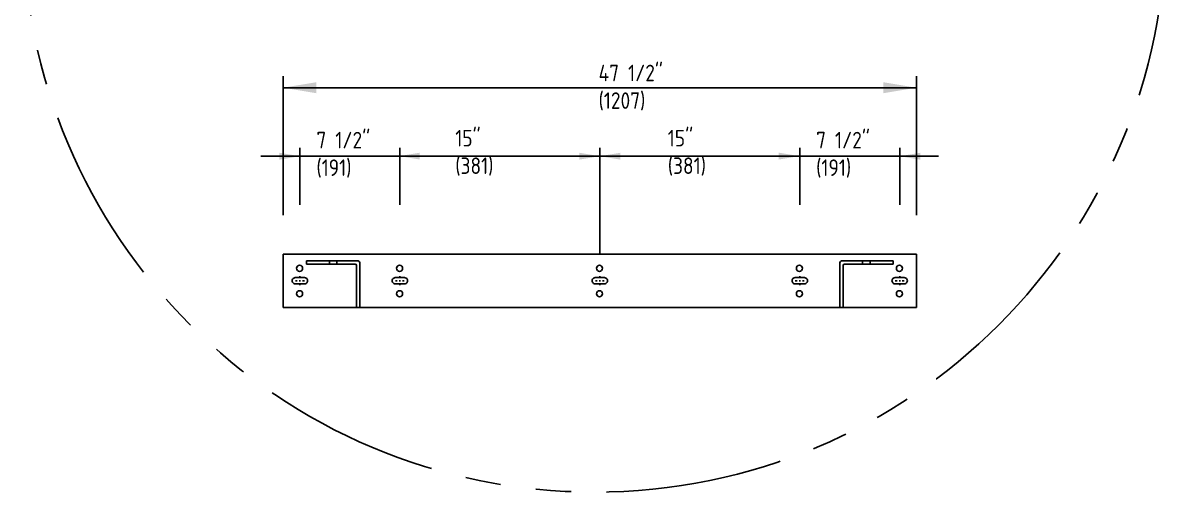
# Model space of a CAD drawing. Header units: inches. Extents: x 93 to 730, y 75 to 542.
# Drawn here: x 200 to 280.6, y 255.1 to 288.2 of the extents above; entities that cross this region are included whole.
import ezdxf

# ---------------------------------------------------------------- set-up
doc = ezdxf.new("R2010")
doc.units = ezdxf.units.IN
doc.header["$MEASUREMENT"] = 0
doc.linetypes.add('CENTER', pattern=[2, 1.25, -0.25, 0.25, -0.25])
doc.linetypes.add('PHANTOM', pattern=[2.5, 1.25, -0.25, 0.25, -0.25, 0.25, -0.25])
for name, color, linetype in [('CEN', 1, 'CENTER'), ('DIM', 3, 'Continuous'), ('MASONRY', 7, 'Continuous')]:
    doc.layers.add(name, color=color, linetype=linetype)
doc.styles.add('SIMPLEX', font='ARCHS.SHX')

# ---------------------------------------------------------------- blocks, each defined once
blk = doc.blocks.new('RAIL')
for p, q in [((-34.30700203180933, -19.96927263986686), (-34.30700203180933, -4.765643005757909)), ((34.98433546819078, -19.96927263986686), (34.98433546819078, -4.765643005757909)), ((-34.30700203180933, -6.015402985805849), (12.72628428468195, -6.015402985805849)), ((34.98433546819078, -6.015402985805849), (12.72628428468195, -6.015402985805849)), ((-36.75281448090587, -13.52053363770608), (3.568731717803161, -13.52053363770608)), ((-32.48354578180889, -18.8583258471208), (-32.48354578180889, -12.61699012358019)), ((-21.54280828180902, -18.8583258471208), (-21.54280828180902, -12.61699012358019)), ((0.3386667181907228, -18.8583258471208), (0.3386667181907228, -12.61699012358019)), ((37.42147176364449, -13.52053363770608), (3.568731717805036, -13.52053363770608)), ((22.22014171819046, -18.8583258471208), (22.22014171819046, -12.61699012358019)), ((33.16087921819033, -18.8583258471208), (33.16087921819033, -12.61699012358019)), ((0.3386667181907228, -24.24229394723625), (0.3386667181907228, -18.8583258471208))]:
    blk.add_line(p, q)
for points in [[(-34.30700168535239, -24.24229394723625, 0), (34.98433512173384, -24.24229394723625, 0)], [(-34.30700168535239, -24.24229394723625, 0), (34.98433512173384, -24.24229394723625, 0)], [(-34.30700168535239, -24.24229394723625, 0), (34.98433512173384, -24.24229394723625, 0)], [(-34.30700168535239, -24.24229394723625, 0), (34.98433512173384, -24.24229394723625, 0)], [(-34.30700168535239, -30.07735388888534, 0), (-34.30700168535239, -24.24229394723625, 0)], [(-34.30700168535239, -30.07735388888534, 0), (-34.30700168535239, -24.24229394723625, 0)], [(-34.30700168535239, -30.07735388888534, 0), (-34.30700168535239, -24.24229394723625, 0)], [(-34.30700168535239, -30.07735388888534, 0), (-34.30700168535239, -24.24229394723625, 0)], [(-26.21085601631412, -24.97167643994169, 0), (-31.75416296088054, -24.97167643994169, 0)], [(-26.21085601631412, -24.97167643994169, 0), (-31.75416296088054, -24.97167643994169, 0)], [(-26.21085601631412, -24.97167643994169, 0), (-31.75416296088054, -24.97167643994169, 0)], [(-26.21085601631412, -24.97167643994169, 0), (-31.75416296088054, -24.97167643994169, 0)], [(-31.75416296088054, -24.97167643994169, 0), (-31.75416296088054, -25.33636768629532, 0)], [(-31.75416296088054, -24.97167643994169, 0), (-31.75416296088054, -25.33636768629532, 0)], [(-31.75416296088054, -24.97167643994169, 0), (-31.75416296088054, -25.33636768629532, 0)], [(-31.75416296088054, -24.97167643994169, 0), (-31.75416296088054, -25.33636768629532, 0)], [(-29.24691064220301, -24.97167643994169, 0), (-29.24691064220301, -25.33636768629532, 0)], [(-29.24691064220301, -24.97167643994169, 0), (-29.24691064220301, -25.33636768629532, 0)], [(-29.24691064220301, -24.97167643994169, 0), (-29.24691064220301, -25.33636768629532, 0)], [(-29.24691064220301, -24.97167643994169, 0), (-29.24691064220301, -25.33636768629532, 0)], [(-28.42635533790892, -25.33636768629532, 0), (-28.42635533790892, -24.97167643994169, 0)], [(-28.42635533790892, -25.33636768629532, 0), (-28.42635533790892, -24.97167643994169, 0)], [(-28.42635533790892, -25.33636768629532, 0), (-28.42635533790892, -24.97167643994169, 0)], [(-28.42635533790892, -25.33636768629532, 0), (-28.42635533790892, -24.97167643994169, 0)], [(26.88818945269557, -24.97167643994169, 0), (32.43149639726292, -24.97167643994169, 0)], [(26.88818945269557, -24.97167643994169, 0), (32.43149639726292, -24.97167643994169, 0)], [(26.88818945269557, -24.97167643994169, 0), (32.43149639726292, -24.97167643994169, 0)], [(26.88818945269557, -24.97167643994169, 0), (32.43149639726292, -24.97167643994169, 0)], [(29.10368877429036, -25.33636768629532, 0), (29.10368877429036, -24.97167643994169, 0)], [(29.10368877429036, -25.33636768629532, 0), (29.10368877429036, -24.97167643994169, 0)], [(29.10368877429036, -25.33636768629532, 0), (29.10368877429036, -24.97167643994169, 0)], [(29.10368877429036, -25.33636768629532, 0), (29.10368877429036, -24.97167643994169, 0)], [(29.92424407858445, -24.97167643994169, 0), (29.92424407858445, -25.33636768629532, 0)], [(29.92424407858445, -24.97167643994169, 0), (29.92424407858445, -25.33636768629532, 0)], [(29.92424407858445, -24.97167643994169, 0), (29.92424407858445, -25.33636768629532, 0)], [(29.92424407858445, -24.97167643994169, 0), (29.92424407858445, -25.33636768629532, 0)], [(32.43149639726292, -24.97167643994169, 0), (32.43149639726292, -25.33636768629532, 0)], [(32.43149639726292, -24.97167643994169, 0), (32.43149639726292, -25.33636768629532, 0)], [(32.43149639726292, -24.97167643994169, 0), (32.43149639726292, -25.33636768629532, 0)], [(32.43149639726292, -24.97167643994169, 0), (32.43149639726292, -25.33636768629532, 0)], [(34.98433512173384, -24.24229394723625, 0), (34.98433512173384, -30.07735388888534, 0)], [(34.98433512173384, -24.24229394723625, 0), (34.98433512173384, -30.07735388888534, 0)], [(34.98433512173384, -24.24229394723625, 0), (34.98433512173384, -30.07735388888534, 0)], [(34.98433512173384, -24.24229394723625, 0), (34.98433512173384, -30.07735388888534, 0)], [(-31.75416296088054, -25.33636768629532, 0), (-26.42967076412594, -25.33636768629532, 0)], [(-31.75416296088054, -25.33636768629532, 0), (-26.42967076412594, -25.33636768629532, 0)], [(-31.75416296088054, -25.33636768629532, 0), (-26.42967076412594, -25.33636768629532, 0)], [(-31.75416296088054, -25.33636768629532, 0), (-26.42967076412594, -25.33636768629532, 0)], [(-26.28379426558504, -25.48224418483619, 0), (-26.28379426558504, -30.07735388888534, 0)], [(-26.28379426558504, -25.48224418483619, 0), (-26.28379426558504, -30.07735388888534, 0)], [(-26.28379426558504, -25.48224418483619, 0), (-26.28379426558504, -30.07735388888534, 0)], [(-26.28379426558504, -25.48224418483619, 0), (-26.28379426558504, -30.07735388888534, 0)], [(-25.91910301923139, -30.07735388888534, 0), (-25.91910301923139, -25.2634294370244, 0)], [(-25.91910301923139, -30.07735388888534, 0), (-25.91910301923139, -25.2634294370244, 0)], [(-25.91910301923139, -30.07735388888534, 0), (-25.91910301923139, -25.2634294370244, 0)], [(-25.91910301923139, -30.07735388888534, 0), (-25.91910301923139, -25.2634294370244, 0)], [(26.59643645561283, -30.07735388888534, 0), (26.59643645561283, -25.2634294370244, 0)], [(26.59643645561283, -30.07735388888534, 0), (26.59643645561283, -25.2634294370244, 0)], [(26.59643645561283, -30.07735388888534, 0), (26.59643645561283, -25.2634294370244, 0)], [(26.59643645561283, -30.07735388888534, 0), (26.59643645561283, -25.2634294370244, 0)], [(26.96112770196649, -25.48224418483619, 0), (26.96112770196649, -30.07735388888534, 0)], [(26.96112770196649, -25.48224418483619, 0), (26.96112770196649, -30.07735388888534, 0)], [(26.96112770196649, -25.48224418483619, 0), (26.96112770196649, -30.07735388888534, 0)], [(26.96112770196649, -25.48224418483619, 0), (26.96112770196649, -30.07735388888534, 0)], [(32.43149639726292, -25.33636768629532, 0), (27.10700420050739, -25.33636768629532, 0)], [(32.43149639726292, -25.33636768629532, 0), (27.10700420050739, -25.33636768629532, 0)], [(32.43149639726292, -25.33636768629532, 0), (27.10700420050739, -25.33636768629532, 0)], [(32.43149639726292, -25.33636768629532, 0), (27.10700420050739, -25.33636768629532, 0)], [(-32.98955799145457, -26.82248222614805, 0), (-31.97753291571738, -26.82248222614805, 0)], [(-32.98955799145457, -26.82248222614805, 0), (-31.97753291571738, -26.82248222614805, 0)], [(-32.98955799145457, -26.82248222614805, 0), (-31.97753291571738, -26.82248222614805, 0)], [(-32.98955799145457, -26.82248222614805, 0), (-31.97753291571738, -26.82248222614805, 0)], [(-31.97753291571738, -27.49716560997257, 0), (-32.98955799145457, -27.49716560997257, 0)], [(-31.97753291571738, -27.49716560997257, 0), (-32.98955799145457, -27.49716560997257, 0)], [(-31.97753291571738, -27.49716560997257, 0), (-32.98955799145457, -27.49716560997257, 0)], [(-31.97753291571738, -27.49716560997257, 0), (-32.98955799145457, -27.49716560997257, 0)], [(-22.04882060086265, -26.82248222614805, 0), (-21.03679552512546, -26.82248222614805, 0)], [(-22.04882060086265, -26.82248222614805, 0), (-21.03679552512546, -26.82248222614805, 0)], [(-22.04882060086265, -26.82248222614805, 0), (-21.03679552512546, -26.82248222614805, 0)], [(-22.04882060086265, -26.82248222614805, 0), (-21.03679552512546, -26.82248222614805, 0)], [(-21.03679552512546, -27.49716560997257, 0), (-22.04882060086265, -27.49716560997257, 0)], [(-21.03679552512546, -27.49716560997257, 0), (-22.04882060086265, -27.49716560997257, 0)], [(-21.03679552512546, -27.49716560997257, 0), (-22.04882060086265, -27.49716560997257, 0)], [(-21.03679552512546, -27.49716560997257, 0), (-22.04882060086265, -27.49716560997257, 0)], [(-0.1673458196769388, -26.82248222614805, 0), (0.8446792560602603, -26.82248222614805, 0)], [(-0.1673458196769388, -26.82248222614805, 0), (0.8446792560602603, -26.82248222614805, 0)], [(-0.1673458196769388, -26.82248222614805, 0), (0.8446792560602603, -26.82248222614805, 0)], [(-0.1673458196769388, -26.82248222614805, 0), (0.8446792560602603, -26.82248222614805, 0)], [(0.8446792560602603, -27.49716560997257, 0), (-0.1673458196769388, -27.49716560997257, 0)], [(0.8446792560602603, -27.49716560997257, 0), (-0.1673458196769388, -27.49716560997257, 0)], [(0.8446792560602603, -27.49716560997257, 0), (-0.1673458196769388, -27.49716560997257, 0)], [(0.8446792560602603, -27.49716560997257, 0), (-0.1673458196769388, -27.49716560997257, 0)], [(21.71412896150878, -26.82248222614805, 0), (22.72615403724598, -26.82248222614805, 0)], [(21.71412896150878, -26.82248222614805, 0), (22.72615403724598, -26.82248222614805, 0)], [(21.71412896150878, -26.82248222614805, 0), (22.72615403724598, -26.82248222614805, 0)], [(21.71412896150878, -26.82248222614805, 0), (22.72615403724598, -26.82248222614805, 0)], [(22.72615403724598, -27.49716560997257, 0), (21.71412896150878, -27.49716560997257, 0)], [(22.72615403724598, -27.49716560997257, 0), (21.71412896150878, -27.49716560997257, 0)], [(22.72615403724598, -27.49716560997257, 0), (21.71412896150878, -27.49716560997257, 0)], [(22.72615403724598, -27.49716560997257, 0), (21.71412896150878, -27.49716560997257, 0)], [(32.6548663521007, -26.82248222614805, 0), (33.6668914278379, -26.82248222614805, 0)], [(32.6548663521007, -26.82248222614805, 0), (33.6668914278379, -26.82248222614805, 0)], [(32.6548663521007, -26.82248222614805, 0), (33.6668914278379, -26.82248222614805, 0)], [(32.6548663521007, -26.82248222614805, 0), (33.6668914278379, -26.82248222614805, 0)], [(33.6668914278379, -27.49716560997257, 0), (32.6548663521007, -27.49716560997257, 0)], [(33.6668914278379, -27.49716560997257, 0), (32.6548663521007, -27.49716560997257, 0)], [(33.6668914278379, -27.49716560997257, 0), (32.6548663521007, -27.49716560997257, 0)], [(33.6668914278379, -27.49716560997257, 0), (32.6548663521007, -27.49716560997257, 0)], [(-26.28379426558504, -30.07735388888534, 0), (-34.30700168535239, -30.07735388888534, 0)], [(-26.28379426558504, -30.07735388888534, 0), (-34.30700168535239, -30.07735388888534, 0)], [(-26.28379426558504, -30.07735388888534, 0), (-34.30700168535239, -30.07735388888534, 0)], [(-26.28379426558504, -30.07735388888534, 0), (-34.30700168535239, -30.07735388888534, 0)], [(-26.28379426558504, -30.07735388888534, 0), (-25.91910301923139, -30.07735388888534, 0)], [(-26.28379426558504, -30.07735388888534, 0), (-25.91910301923139, -30.07735388888534, 0)], [(-26.28379426558504, -30.07735388888534, 0), (-25.91910301923139, -30.07735388888534, 0)], [(-26.28379426558504, -30.07735388888534, 0), (-25.91910301923139, -30.07735388888534, 0)], [(26.59643645561283, -30.07735388888534, 0), (-25.91910301923139, -30.07735388888534, 0)], [(26.59643645561283, -30.07735388888534, 0), (-25.91910301923139, -30.07735388888534, 0)], [(26.59643645561283, -30.07735388888534, 0), (-25.91910301923139, -30.07735388888534, 0)], [(26.59643645561283, -30.07735388888534, 0), (-25.91910301923139, -30.07735388888534, 0)], [(26.96112770196649, -30.07735388888534, 0), (26.59643645561283, -30.07735388888534, 0)], [(26.96112770196649, -30.07735388888534, 0), (26.59643645561283, -30.07735388888534, 0)], [(26.96112770196649, -30.07735388888534, 0), (26.59643645561283, -30.07735388888534, 0)], [(26.96112770196649, -30.07735388888534, 0), (26.59643645561283, -30.07735388888534, 0)], [(34.98433512173384, -30.07735388888534, 0), (26.96112770196649, -30.07735388888534, 0)], [(34.98433512173384, -30.07735388888534, 0), (26.96112770196649, -30.07735388888534, 0)], [(34.98433512173384, -30.07735388888534, 0), (26.96112770196649, -30.07735388888534, 0)], [(34.98433512173384, -30.07735388888534, 0), (26.96112770196649, -30.07735388888534, 0)]]:
    blk.add_polyline3d(points)
for centre, radius, start, end in [((-26.21085601631412, -25.2634294370244, 5.743887130061123), 0.2917529970824699, 0, 90), ((-26.21085601631412, -25.2634294370244, 5.743887130061123), 0.2917529970824699, 0, 90), ((-26.21085601631412, -25.2634294370244, 5.743887130061123), 0.2917529970824699, 0, 90), ((-26.21085601631412, -25.2634294370244, 5.743887130061123), 0.2917529970824699, 0, 90), ((26.88818945269557, -25.2634294370244, 5.743887130061129), 0.29175299708247, 90.0000000000016, 180), ((26.88818945269557, -25.2634294370244, 5.743887130061129), 0.29175299708247, 90.0000000000016, 180), ((26.88818945269557, -25.2634294370244, 5.743887130061129), 0.29175299708247, 90.0000000000016, 180), ((26.88818945269557, -25.2634294370244, 5.743887130061129), 0.29175299708247, 90.0000000000016, 180), ((-26.42967076412594, -25.48224418483619, 5.743887130061123), 0.145876498541235, 0, 89.99999999999838), ((-26.42967076412594, -25.48224418483619, 5.743887130061123), 0.145876498541235, 0, 89.99999999999838), ((-26.42967076412594, -25.48224418483619, 5.743887130061123), 0.145876498541235, 0, 89.99999999999838), ((-26.42967076412594, -25.48224418483619, 5.743887130061123), 0.145876498541235, 0, 89.99999999999838), ((27.10700420050739, -25.48224418483619, 5.743887130061129), 0.145876498541235, 90.0000000000016, 180), ((27.10700420050739, -25.48224418483619, 5.743887130061129), 0.145876498541235, 90.0000000000016, 180), ((27.10700420050739, -25.48224418483619, 5.743887130061129), 0.145876498541235, 90.0000000000016, 180), ((27.10700420050739, -25.48224418483619, 5.743887130061129), 0.145876498541235, 90.0000000000016, 180)]:
    blk.add_arc(centre, radius, start, end)
for centre, major_axis, ratio, start_param, end_param in [((-32.51802383309587, -25.79685597046887), (0.2362213616629543, 0.2362213616629543), 0.9999999999999646, 5.49778714378212, 11.78097245096171), ((-21.57728644250395, -25.79685597046887), (0.2362213616629543, 0.2362213616629543), 0.9999999999999646, 5.49778714378212, 11.78097245096171), ((0.3041883386817688, -25.79685597046887), (0.2362213616629543, 0.2362213616629543), 0.9999999999999646, 5.49778714378212, 11.78097245096171), ((22.18566311986748, -25.79685597046887), (0.2362213616629543, 0.2362213616629543), 0.9999999999999646, 5.49778714378212, 11.78097245096171), ((33.1264005104594, -25.79685597046887), (0.2362213616629543, 0.2362213616629543), 0.9999999999999646, 5.49778714378212, 11.78097245096171), ((-32.98955799145457, -27.15982391806079, -68.67313013935373), (-0.2385365979285589, 0.2385365979285589), 0.999999999998852, -0.7853981633980222, 2.356194490191771), ((-32.98955799145457, -27.15982391806079, -68.67313013935373), (-0.2385365979285589, 0.2385365979285589), 0.999999999998852, -0.7853981633980222, 2.356194490191771), ((-32.98955799145457, -27.15982391806079, -68.67313013935373), (-0.2385365979285589, 0.2385365979285589), 0.999999999998852, -0.7853981633980222, 2.356194490191771), ((-32.98955799145457, -27.15982391806079, -68.67313013935373), (-0.2385365979285589, 0.2385365979285589), 0.999999999998852, -0.7853981633980222, 2.356194490191771), ((-31.97753291571738, -27.15982391806079, -68.67313013935373), (0.2385365979284712, 0.2385365979284712), 0.999999999996808, 3.926990816988837, 7.068583470578631), ((-31.97753291571738, -27.15982391806079, -68.67313013935373), (0.2385365979284712, 0.2385365979284712), 0.999999999996808, 3.926990816988837, 7.068583470578631), ((-31.97753291571738, -27.15982391806079, -68.67313013935373), (0.2385365979284712, 0.2385365979284712), 0.999999999996808, 3.926990816988837, 7.068583470578631), ((-31.97753291571738, -27.15982391806079, -68.67313013935373), (0.2385365979284712, 0.2385365979284712), 0.999999999996808, 3.926990816988837, 7.068583470578631), ((-22.04882060086265, -27.15982391806079, -68.67313013935373), (-0.2385365979285589, 0.2385365979285589), 0.999999999998852, -0.7853981633980222, 2.356194490191771), ((-22.04882060086265, -27.15982391806079, -68.67313013935373), (-0.2385365979285589, 0.2385365979285589), 0.999999999998852, -0.7853981633980222, 2.356194490191771), ((-22.04882060086265, -27.15982391806079, -68.67313013935373), (-0.2385365979285589, 0.2385365979285589), 0.999999999998852, -0.7853981633980222, 2.356194490191771), ((-22.04882060086265, -27.15982391806079, -68.67313013935373), (-0.2385365979285589, 0.2385365979285589), 0.999999999998852, -0.7853981633980222, 2.356194490191771), ((-21.03679552512546, -27.15982391806079, -68.67313013935373), (0.2385365979284712, 0.2385365979284712), 0.999999999996808, 3.926990816988837, 7.068583470578631), ((-21.03679552512546, -27.15982391806079, -68.67313013935373), (0.2385365979284712, 0.2385365979284712), 0.999999999996808, 3.926990816988837, 7.068583470578631), ((-21.03679552512546, -27.15982391806079, -68.67313013935373), (0.2385365979284712, 0.2385365979284712), 0.999999999996808, 3.926990816988837, 7.068583470578631), ((-21.03679552512546, -27.15982391806079, -68.67313013935373), (0.2385365979284712, 0.2385365979284712), 0.999999999996808, 3.926990816988837, 7.068583470578631), ((-0.1673458196769388, -27.15982391806079, -68.67313013935373), (-0.2385365979285589, 0.2385365979285589), 0.999999999998852, -0.7853981633980222, 2.356194490191771), ((-0.1673458196769388, -27.15982391806079, -68.67313013935373), (-0.2385365979285589, 0.2385365979285589), 0.999999999998852, -0.7853981633980222, 2.356194490191771), ((-0.1673458196769388, -27.15982391806079, -68.67313013935373), (-0.2385365979285589, 0.2385365979285589), 0.999999999998852, -0.7853981633980222, 2.356194490191771), ((-0.1673458196769388, -27.15982391806079, -68.67313013935373), (-0.2385365979285589, 0.2385365979285589), 0.999999999998852, -0.7853981633980222, 2.356194490191771), ((0.8446792560602603, -27.15982391806079, -68.67313013935373), (0.2385365979284712, 0.2385365979284712), 0.999999999996808, 3.926990816988837, 7.068583470578631), ((0.8446792560602603, -27.15982391806079, -68.67313013935373), (0.2385365979284712, 0.2385365979284712), 0.999999999996808, 3.926990816988837, 7.068583470578631), ((0.8446792560602603, -27.15982391806079, -68.67313013935373), (0.2385365979284712, 0.2385365979284712), 0.999999999996808, 3.926990816988837, 7.068583470578631), ((0.8446792560602603, -27.15982391806079, -68.67313013935373), (0.2385365979284712, 0.2385365979284712), 0.999999999996808, 3.926990816988837, 7.068583470578631), ((21.71412896150878, -27.15982391806079, -68.67313013935373), (-0.2385365979285589, 0.2385365979285589), 0.999999999998852, -0.7853981633980222, 2.356194490191771), ((21.71412896150878, -27.15982391806079, -68.67313013935373), (-0.2385365979285589, 0.2385365979285589), 0.999999999998852, -0.7853981633980222, 2.356194490191771), ((21.71412896150878, -27.15982391806079, -68.67313013935373), (-0.2385365979285589, 0.2385365979285589), 0.999999999998852, -0.7853981633980222, 2.356194490191771), ((21.71412896150878, -27.15982391806079, -68.67313013935373), (-0.2385365979285589, 0.2385365979285589), 0.999999999998852, -0.7853981633980222, 2.356194490191771), ((22.72615403724598, -27.15982391806079, -68.67313013935373), (0.2385365979284712, 0.2385365979284712), 0.999999999996808, 3.926990816988837, 7.068583470578631), ((22.72615403724598, -27.15982391806079, -68.67313013935373), (0.2385365979284712, 0.2385365979284712), 0.999999999996808, 3.926990816988837, 7.068583470578631), ((22.72615403724598, -27.15982391806079, -68.67313013935373), (0.2385365979284712, 0.2385365979284712), 0.999999999996808, 3.926990816988837, 7.068583470578631), ((22.72615403724598, -27.15982391806079, -68.67313013935373), (0.2385365979284712, 0.2385365979284712), 0.999999999996808, 3.926990816988837, 7.068583470578631), ((32.6548663521007, -27.15982391806079, -68.67313013935373), (-0.2385365979285589, 0.2385365979285589), 0.999999999998852, -0.7853981633980222, 2.356194490191771), ((32.6548663521007, -27.15982391806079, -68.67313013935373), (-0.2385365979285589, 0.2385365979285589), 0.999999999998852, -0.7853981633980222, 2.356194490191771), ((32.6548663521007, -27.15982391806079, -68.67313013935373), (-0.2385365979285589, 0.2385365979285589), 0.999999999998852, -0.7853981633980222, 2.356194490191771), ((32.6548663521007, -27.15982391806079, -68.67313013935373), (-0.2385365979285589, 0.2385365979285589), 0.999999999998852, -0.7853981633980222, 2.356194490191771), ((33.6668914278379, -27.15982391806079, -68.67313013935373), (0.2385365979284712, 0.2385365979284712), 0.999999999996808, 3.926990816988837, 7.068583470578631), ((33.6668914278379, -27.15982391806079, -68.67313013935373), (0.2385365979284712, 0.2385365979284712), 0.999999999996808, 3.926990816988837, 7.068583470578631), ((33.6668914278379, -27.15982391806079, -68.67313013935373), (0.2385365979284712, 0.2385365979284712), 0.999999999996808, 3.926990816988837, 7.068583470578631), ((33.6668914278379, -27.15982391806079, -68.67313013935373), (0.2385365979284712, 0.2385365979284712), 0.999999999996808, 3.926990816988837, 7.068583470578631), ((-32.51802383309587, -28.58906918241655), (0.2362213616629543, 0.2362213616629543), 0.9999999999999646, 5.49778714378212, 11.78097245096171), ((-21.57728644250395, -28.58906918241655), (0.2362213616629543, 0.2362213616629543), 0.9999999999999646, 5.49778714378212, 11.78097245096171), ((0.3041883386817688, -28.58906918241655), (0.2362213616629543, 0.2362213616629543), 0.9999999999999646, 5.49778714378212, 11.78097245096171), ((22.18566311986748, -28.58906918241655), (0.2362213616629543, 0.2362213616629543), 0.9999999999999646, 5.49778714378212, 11.78097245096171), ((33.1264005104594, -28.58906918241655), (0.2362213616629543, 0.2362213616629543), 0.9999999999999646, 5.49778714378212, 11.78097245096171)]:
    blk.add_ellipse(centre, major_axis=major_axis, ratio=ratio, start_param=start_param, end_param=end_param)
for points in [[(-30.69655865680969, -5.413662423305936), (-30.69655865680969, -6.617143548305762), (-34.30700203180933, -6.015402985805849)], [(31.37389209319113, -5.413662423305936), (31.37389209319113, -6.617143548305762), (34.98433546819078, -6.015402985805849)], [(-34.74007289118484, -13.14444578614376), (-34.74007289118484, -13.89662148926936), (-32.48354578180889, -13.52053363770608)], [(-19.36035908259026, -13.13209946778454), (-19.36035908259026, -13.88427517090923), (-21.61688619196528, -13.50818731934692)], [(-1.917860391185229, -13.14444578614376), (-1.917860391185229, -13.89662148926936), (0.3386667181897849, -13.52053363770608)], [(2.595193827565737, -13.14444578614376), (2.595193827565737, -13.89662148926936), (0.3386667181907228, -13.52053363770608)], [(19.91145835842914, -13.13209946778454), (19.91145835842914, -13.88427517090923), (22.16798546780416, -13.50818731934692)], [(35.41740632756535, -13.14444578614376), (35.41740632756535, -13.89662148926936), (33.16087921819033, -13.52053363770608)]]:
    blk.add_solid(points)
at = {"layer": 'CEN', "linetype": 'CENTER'}
for p, q in [((-32.96931748994081, -27.15982391806079), (-32.76826184156008, -27.15982391806079)), ((-32.55776062580657, -27.15982391806079), (-32.40933028136538, -27.15982391806079)), ((-32.48354545358691, -26.87510753008576), (-32.48354545358691, -26.67405188170596)), ((-32.48354545358691, -27.23403909028048), (-32.48354545358691, -27.08560874583929)), ((-32.48354545358691, -27.64559595441472), (-32.48354545358691, -27.44454030603492)), ((-32.19882906561187, -27.15982391806079), (-31.99777341723114, -27.15982391806079)), ((-22.02858009934889, -27.15982391806079), (-21.82752445096816, -27.15982391806079)), ((-21.61702323521465, -27.15982391806079), (-21.46859289077346, -27.15982391806079)), ((-21.54280806299499, -26.87510753008576), (-21.54280806299499, -26.67405188170596)), ((-21.54280806299499, -27.23403909028048), (-21.54280806299499, -27.08560874583929)), ((-21.54280806299499, -27.64559595441472), (-21.54280806299499, -27.44454030603492)), ((-21.25809167501995, -27.15982391806079), (-21.05703602663922, -27.15982391806079)), ((-0.1471053181631703, -27.15982391806079), (0.05395033021756035, -27.15982391806079)), ((0.2644515459710703, -27.15982391806079), (0.4128818904122511, -27.15982391806079)), ((0.3386667181907228, -26.87510753008576), (0.3386667181907228, -26.67405188170596)), ((0.3386667181907228, -27.23403909028048), (0.3386667181907228, -27.08560874583929)), ((0.3386667181907228, -27.64559595441472), (0.3386667181907228, -27.44454030603492)), ((0.6233831061657611, -27.15982391806079), (0.8244387545464917, -27.15982391806079)), ((21.73436946302255, -27.15982391806079), (21.93542511140328, -27.15982391806079)), ((22.14592632715679, -27.15982391806079), (22.29435667159797, -27.15982391806079)), ((22.22014149937644, -26.87510753008576), (22.22014149937644, -26.67405188170596)), ((22.22014149937644, -27.23403909028048), (22.22014149937644, -27.08560874583929)), ((22.22014149937644, -27.64559595441472), (22.22014149937644, -27.44454030603492)), ((22.50485788735148, -27.15982391806079), (22.70591353573221, -27.15982391806079)), ((32.67510685361447, -27.15982391806079), (32.8761625019952, -27.15982391806079)), ((33.08666371774871, -27.15982391806079), (33.23509406218989, -27.15982391806079)), ((33.16087888996836, -26.87510753008576), (33.16087888996836, -26.67405188170596)), ((33.16087888996836, -27.23403909028048), (33.16087888996836, -27.08560874583929)), ((33.16087888996836, -27.64559595441472), (33.16087888996836, -27.44454030603492)), ((33.4455952779434, -27.15982391806079), (33.64665092632413, -27.15982391806079))]:
    blk.add_line(p, q, dxfattribs=at)
at = {"layer": 'MASONRY', "char_height": 1.8135164142117, "attachment_point": 1, "style": 'SIMPLEX'}
for s, insert in [('47 1/2"\\P(1207)', (0.2000512068776175, -3.498111116150881)), ('7 1/2"\\P(191)', (-30.67954362286332, -10.84754573479853)), ('15"\\P(381)', (-15.48284292225932, -10.63389638712579)), ('15"\\P(381)', (7.776587305822062, -10.63389638712579)), ('7 1/2"\\P(191)', (24.01154505937251, -10.84754573479853))]:
    blk.add_mtext(s, dxfattribs=dict(at, insert=insert))

msp = doc.modelspace()

# ---------------------------------------------------------------- linework, layer by layer
at = {"layer": 'DIM', "linetype": 'PHANTOM', "ltscale": 10}
msp.add_circle((240.3108740707424, 295.4235487124365), 40.32280362013698, dxfattribs=at)

# ---------------------------------------------------------------- block references
at = {"xscale": 0.64449999993555, "yscale": 0.64449999993555, "zscale": 0.64449999993555}
msp.add_blockref('RAIL', (240.4676444715597, 287.5322195207266), dxfattribs=at)

doc.saveas('drawing.dxf')
